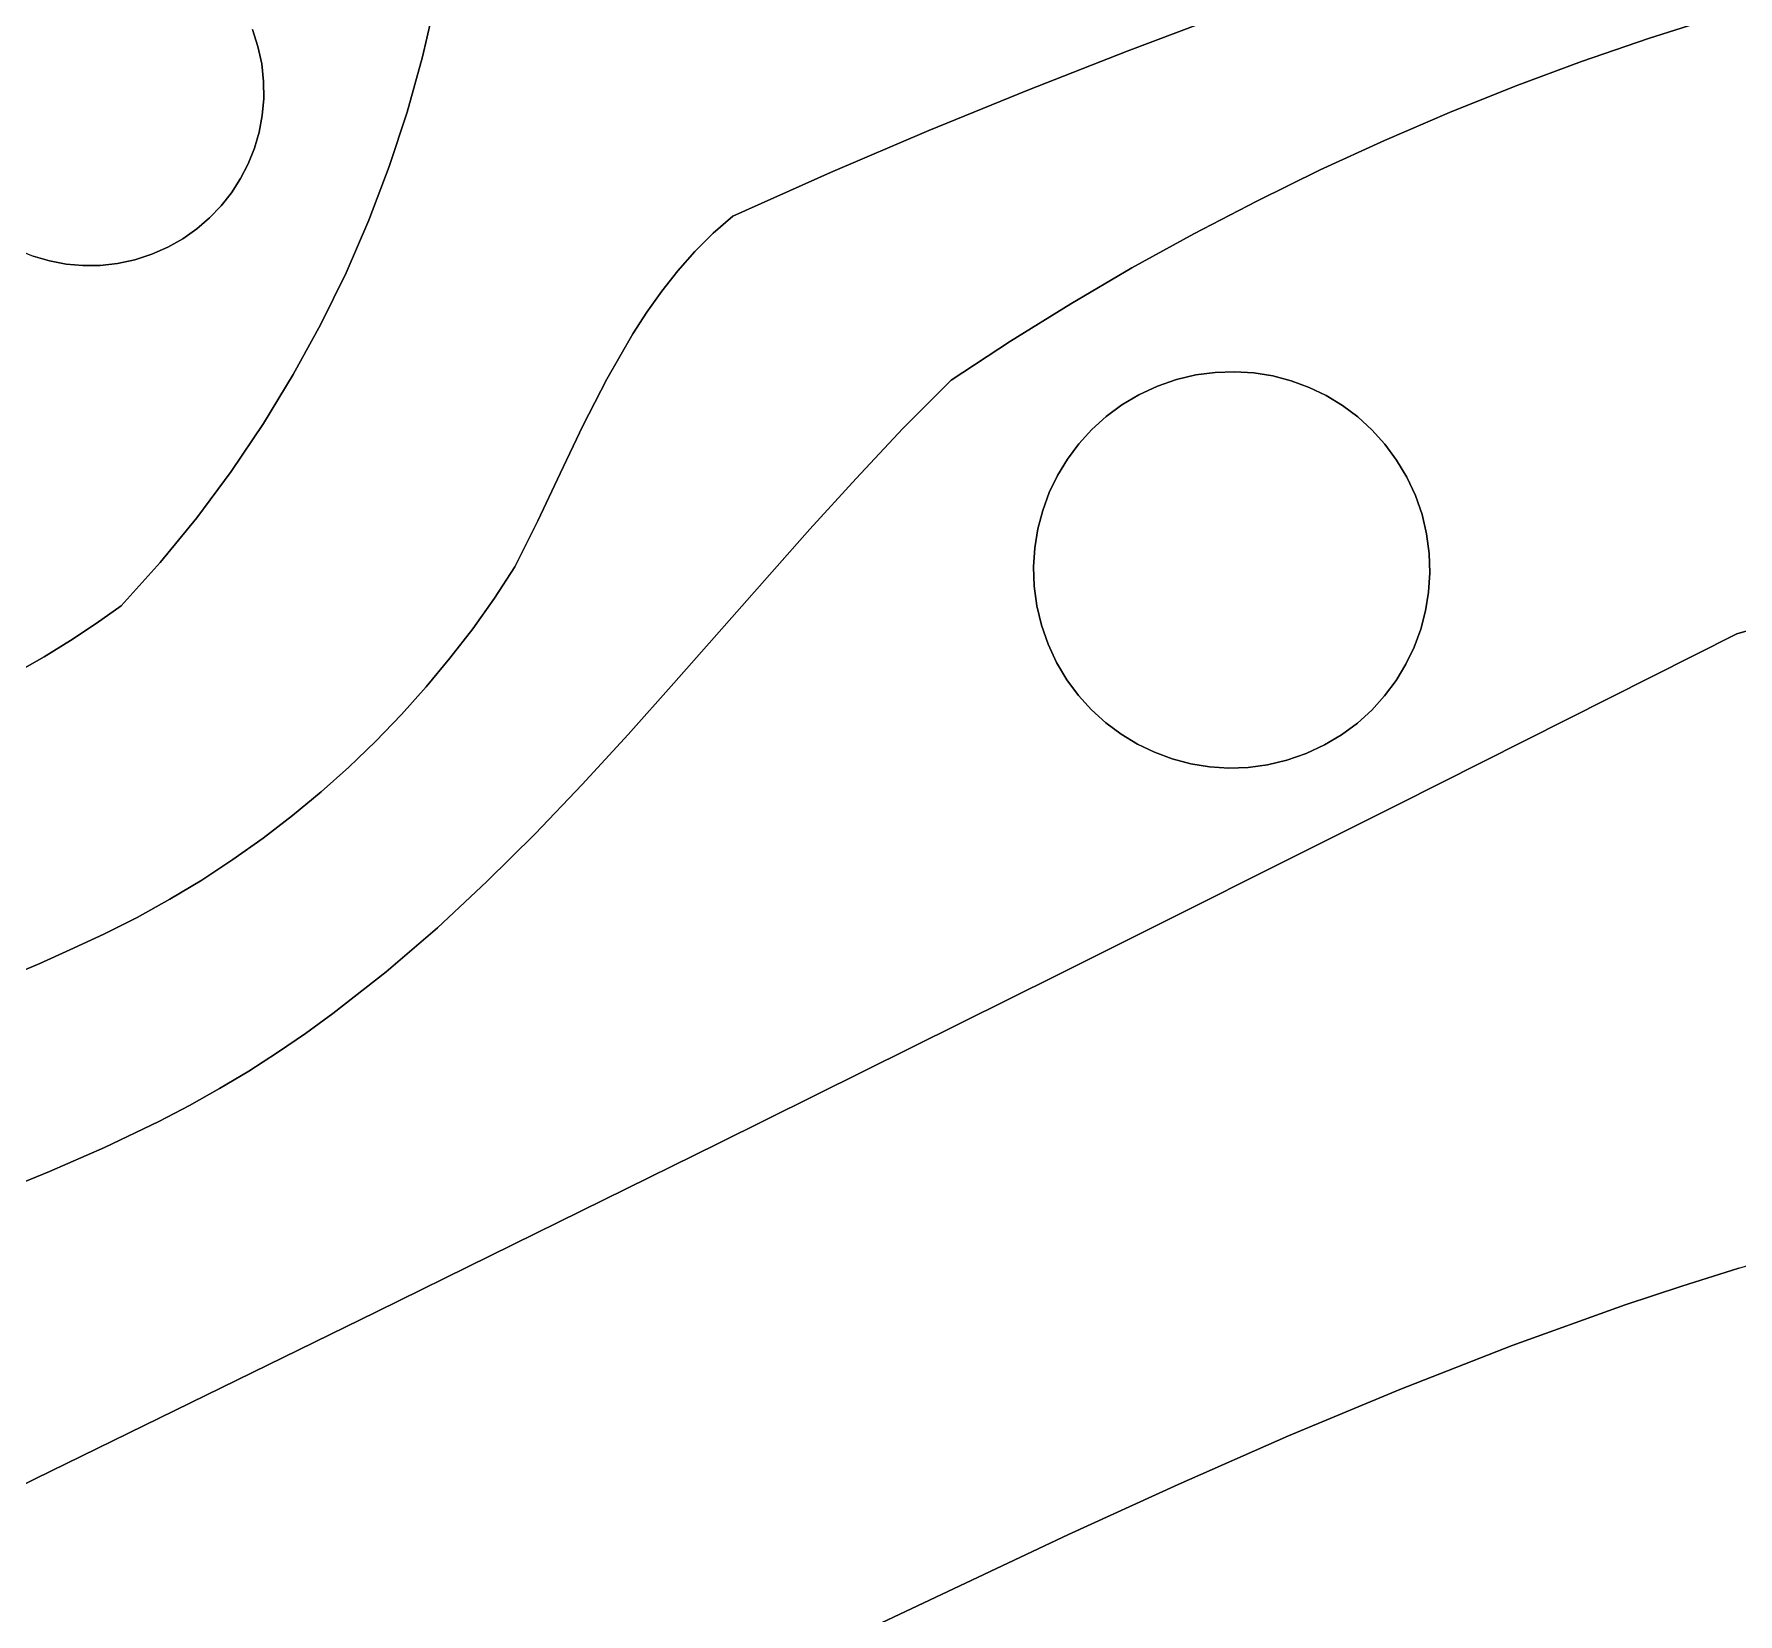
# Model space of a CAD drawing. Header units: inches. Extents: x 37.5 to 70.3, y 17.4 to 61.6.
# Drawn here: x 48.624 to 52.208, y 29.036 to 32.358 of the extents above; entities that cross this region are included whole.
import ezdxf

# ---------------------------------------------------------------- set-up
doc = ezdxf.new("R2010")
doc.units = ezdxf.units.IN
doc.layers.add('SURFACES_FOR_SKETCHUP', color=7, linetype='Continuous')

msp = doc.modelspace()

# ---------------------------------------------------------------- linework, layer by layer
at = {"layer": 'SURFACES_FOR_SKETCHUP'}
for points, invisible_edges in [([(50.6091, 33.0571), (50.9234, 32.322), (50.7514, 33.1019)], 3), ([(51.1339, 32.4008), (50.7514, 33.1019), (50.9234, 32.322)], 3), ([(50.5379, 33.0378), (50.9234, 32.322), (50.6091, 33.0571)], 3), ([(50.3255, 32.9973), (50.5062, 32.1549), (50.3959, 33.0075)], 3), ([(50.3959, 33.0075), (50.7142, 32.2401), (50.4668, 33.0212)], 3), ([(50.7142, 32.2401), (50.3959, 33.0075), (50.5062, 32.1549)], 3), ([(50.4668, 33.0212), (50.7142, 32.2401), (50.5379, 33.0378)], 3), ([(50.9234, 32.322), (50.5379, 33.0378), (50.7142, 32.2401)], 3), ([(50.2994, 32.0665), (50.1862, 32.9886), (49.4902, 32.5468)], 11), ([(50.1862, 32.9886), (50.5062, 32.1549), (50.2555, 32.9909)], 3), ([(50.5062, 32.1549), (50.1862, 32.9886), (50.2994, 32.0665)], 3), ([(50.2555, 32.9909), (50.5062, 32.1549), (50.3255, 32.9973)], 3), ([(51.7718, 32.6174), (52.0197, 32.3483), (51.9866, 32.6831)], 3), ([(52.1616, 32.3932), (51.9866, 32.6831), (52.0197, 32.3483)], 3), ([(51.5581, 32.5485), (51.7395, 32.2481), (51.7718, 32.6174)], 3), ([(51.8789, 32.2999), (51.7718, 32.6174), (51.7395, 32.2481)], 3), ([(52.0197, 32.3483), (51.7718, 32.6174), (51.8789, 32.2999)], 3), ([(48.425, 32.4195), (48.559, 31.9197), (48.6471, 32.59)], 11), ([(48.559, 31.9197), (48.8367, 31.8833), (48.6471, 32.59)], 11), ([(49.0588, 32.0538), (48.6471, 32.59), (48.8367, 31.8833)], 11), ([(49.0953, 32.3314), (48.9248, 32.5536), (48.6471, 32.59)], 11), ([(49.0953, 32.3314), (48.6471, 32.59), (49.0588, 32.0538)], 11), ([(48.9248, 32.5536), (49.0953, 32.3314), (48.9543, 32.5346)], 3), ([(49.4685, 32.4277), (50.0939, 31.9749), (49.4902, 32.5468)], 3), ([(50.2994, 32.0665), (49.4902, 32.5468), (50.0939, 31.9749)], 3), ([(51.3454, 32.4762), (51.6014, 32.1928), (51.5581, 32.5485)], 3), ([(51.7395, 32.2481), (51.5581, 32.5485), (51.6014, 32.1928)], 3), ([(49.0953, 32.3314), (49.0838, 32.3671), (48.9543, 32.5346)], 10), ([(51.1339, 32.4008), (51.3295, 32.0721), (51.3454, 32.4762)], 3), ([(51.4647, 32.1341), (51.3454, 32.4762), (51.3295, 32.0721)], 3), ([(51.6014, 32.1928), (51.3454, 32.4762), (51.4647, 32.1341)], 3), ([(52.1616, 32.3932), (52.6232, 32.0334), (52.3047, 32.4346)], 3), ([(49.4685, 32.4277), (49.0838, 32.3671), (49.4414, 32.3099)], 3), ([(49.4414, 32.3099), (50.0939, 31.9749), (49.4685, 32.4277)], 3), ([(50.9234, 32.322), (51.1958, 32.0067), (51.1339, 32.4008)], 3), ([(51.3295, 32.0721), (51.1339, 32.4008), (51.1958, 32.0067)], 3), ([(49.0953, 32.3314), (49.4414, 32.3099), (49.0838, 32.3671)], 3), ([(52.0197, 32.3483), (52.6177, 31.9931), (52.1616, 32.3932)], 3), ([(52.6232, 32.0334), (52.1616, 32.3932), (52.6177, 31.9931)], 3), ([(49.0588, 32.0538), (49.0749, 32.085), (49.0953, 32.3314)], 10), ([(49.1032, 32.2948), (49.0953, 32.3314), (49.0749, 32.085)], 10), ([(49.1032, 32.2948), (49.4414, 32.3099), (49.0953, 32.3314)], 3), ([(51.8789, 32.2999), (52.6185, 31.9109), (52.0197, 32.3483)], 3), ([(52.6161, 31.9522), (52.0197, 32.3483), (52.6185, 31.9109)], 3), ([(52.6177, 31.9931), (52.0197, 32.3483), (52.6161, 31.9522)], 3), ([(49.0749, 32.085), (49.0879, 32.1177), (49.1032, 32.2948)], 10), ([(49.0879, 32.1177), (49.0978, 32.1515), (49.1032, 32.2948)], 10), ([(49.1032, 32.2948), (49.0978, 32.1515), (49.1072, 32.2583)], 3), ([(49.1072, 32.2583), (49.4414, 32.3099), (49.1032, 32.2948)], 3), ([(49.4414, 32.3099), (49.1072, 32.2583), (49.409, 32.1937)], 3), ([(49.409, 32.1937), (50.0142, 31.9003), (49.4414, 32.3099)], 3), ([(50.0527, 31.9388), (49.4414, 32.3099), (50.0142, 31.9003)], 3), ([(50.0939, 31.9749), (49.4414, 32.3099), (50.0527, 31.9388)], 3), ([(50.7142, 32.2401), (50.9334, 31.8659), (50.9234, 32.322)], 3), ([(51.0638, 31.9379), (50.9234, 32.322), (50.9334, 31.8659)], 3), ([(51.1958, 32.0067), (50.9234, 32.322), (51.0638, 31.9379)], 3), ([(52.6252, 31.8694), (51.8789, 32.2999), (51.5115, 31.4262)], 11), ([(51.8789, 32.2999), (51.7395, 32.2481), (51.5115, 31.4262)], 10), ([(52.6185, 31.9109), (51.8789, 32.2999), (52.6252, 31.8694)], 3), ([(49.1044, 32.1864), (49.1072, 32.2583), (49.0978, 32.1515)], 3), ([(49.1044, 32.1864), (49.1076, 32.2221), (49.1072, 32.2583)], 8), ([(49.1076, 32.2221), (49.409, 32.1937), (49.1072, 32.2583)], 3), ([(49.1076, 32.2221), (49.1044, 32.1864), (49.409, 32.1937)], 10), ([(50.5062, 32.1549), (50.8047, 31.7905), (50.7142, 32.2401)], 3), ([(50.9334, 31.8659), (50.7142, 32.2401), (50.8047, 31.7905)], 3), ([(51.4656, 31.4953), (51.4901, 31.4621), (51.7395, 32.2481)], 10), ([(51.7395, 32.2481), (51.6014, 32.1928), (51.4656, 31.4953)], 10), ([(51.4901, 31.4621), (51.5115, 31.4262), (51.7395, 32.2481)], 10), ([(49.1044, 32.1864), (49.0978, 32.1515), (49.3714, 32.0791)], 10), ([(49.3714, 32.0791), (49.409, 32.1937), (49.1044, 32.1864)], 10), ([(49.3714, 32.0791), (49.9448, 31.8171), (49.409, 32.1937)], 3), ([(49.9783, 31.8597), (49.409, 32.1937), (49.9448, 31.8171)], 3), ([(50.0142, 31.9003), (49.409, 32.1937), (49.9783, 31.8597)], 3), ([(51.6014, 32.1928), (51.4647, 32.1341), (51.4382, 31.5255)], 10), ([(51.4382, 31.5255), (51.4656, 31.4953), (51.6014, 32.1928)], 10), ([(49.0978, 32.1515), (49.0879, 32.1177), (49.3714, 32.0791)], 10), ([(50.5062, 32.1549), (50.2994, 32.0665), (50.6779, 31.712)], 10), ([(50.8047, 31.7905), (50.5062, 32.1549), (50.6779, 31.712)], 3), ([(49.0749, 32.085), (49.3285, 31.9665), (49.0879, 32.1177)], 3), ([(49.3285, 31.9665), (49.3714, 32.0791), (49.0879, 32.1177)], 10), ([(51.4647, 32.1341), (51.3295, 32.0721), (51.3761, 31.5767)], 10), ([(51.3761, 31.5767), (51.4083, 31.5527), (51.4647, 32.1341)], 10), ([(51.4083, 31.5527), (51.4382, 31.5255), (51.4647, 32.1341)], 10), ([(49.0588, 32.0538), (49.3285, 31.9665), (49.0749, 32.085)], 3), ([(49.3285, 31.9665), (49.8836, 31.7271), (49.3714, 32.0791)], 3), ([(49.9133, 31.7728), (49.3714, 32.0791), (49.8836, 31.7271)], 3), ([(49.9448, 31.8171), (49.3714, 32.0791), (49.9133, 31.7728)], 3), ([(51.3295, 32.0721), (51.1958, 32.0067), (51.2683, 31.6286)], 10), ([(51.2683, 31.6286), (51.3058, 31.6147), (51.3295, 32.0721)], 10), ([(51.3058, 31.6147), (51.3418, 31.5974), (51.3295, 32.0721)], 10), ([(51.3418, 31.5974), (51.3761, 31.5767), (51.3295, 32.0721)], 10), ([(49.0588, 32.0538), (48.8367, 31.8833), (49.0398, 32.0242)], 3), ([(49.0398, 32.0242), (49.2806, 31.856), (49.0588, 32.0538)], 3), ([(49.3285, 31.9665), (49.0588, 32.0538), (49.2806, 31.856)], 3), ([(50.2994, 32.0665), (50.0939, 31.9749), (50.5529, 31.6302)], 10), ([(50.6779, 31.712), (50.2994, 32.0665), (50.5529, 31.6302)], 3), ([(48.8367, 31.8833), (48.8723, 31.8948), (49.0398, 32.0242)], 10), ([(49.0398, 32.0242), (48.8723, 31.8948), (49.0181, 31.9966)], 3), ([(49.0398, 32.0242), (49.0181, 31.9966), (49.2806, 31.856)], 10), ([(51.1958, 32.0067), (51.0638, 31.9379), (51.1898, 31.6452)], 10), ([(51.1898, 31.6452), (51.2295, 31.6388), (51.1958, 32.0067)], 10), ([(51.2295, 31.6388), (51.2683, 31.6286), (51.1958, 32.0067)], 10), ([(49.0181, 31.9966), (48.8723, 31.8948), (48.9937, 31.9711)], 3), ([(48.8723, 31.8948), (48.906, 31.9095), (48.9937, 31.9711)], 10), ([(48.9668, 31.9479), (48.9937, 31.9711), (48.906, 31.9095)], 10), ([(48.9937, 31.9711), (48.9668, 31.9479), (49.2276, 31.7477)], 10), ([(49.0181, 31.9966), (48.9937, 31.9711), (49.2806, 31.856)], 10), ([(49.2806, 31.856), (48.9937, 31.9711), (49.2276, 31.7477)], 3), ([(49.2806, 31.856), (49.8289, 31.632), (49.3285, 31.9665)], 3), ([(49.8836, 31.7271), (49.3285, 31.9665), (49.8289, 31.632)], 3), ([(50.0527, 31.9388), (50.4518, 31.528), (50.0939, 31.9749)], 3), ([(50.5529, 31.6302), (50.0939, 31.9749), (50.4518, 31.528)], 3), ([(48.906, 31.9095), (48.9375, 31.9273), (48.9668, 31.9479)], 8), ([(48.9668, 31.9479), (48.9375, 31.9273), (49.2276, 31.7477)], 10), ([(50.0142, 31.9003), (50.4518, 31.528), (50.0527, 31.9388)], 3), ([(51.0638, 31.9379), (50.9334, 31.8659), (51.0679, 31.6409)], 10), ([(51.0679, 31.6409), (51.1088, 31.6464), (51.0638, 31.9379)], 10), ([(51.1088, 31.6464), (51.1495, 31.6478), (51.0638, 31.9379)], 10), ([(51.1495, 31.6478), (51.1898, 31.6452), (51.0638, 31.9379)], 10), ([(48.559, 31.9197), (48.5903, 31.9037), (48.8367, 31.8833)], 10), ([(48.5903, 31.9037), (48.6229, 31.8906), (48.8001, 31.8754)], 10), ([(48.8001, 31.8754), (48.8367, 31.8833), (48.5903, 31.9037)], 10), ([(48.8723, 31.8948), (48.8367, 31.8833), (49.1068, 31.5387)], 10), ([(48.906, 31.9095), (48.8723, 31.8948), (49.1696, 31.6419)], 10), ([(49.1068, 31.5387), (49.1696, 31.6419), (48.8723, 31.8948)], 10), ([(48.9375, 31.9273), (48.906, 31.9095), (49.1696, 31.6419)], 10), ([(49.1696, 31.6419), (49.2276, 31.7477), (48.9375, 31.9273)], 10), ([(49.9783, 31.8597), (50.4518, 31.528), (50.0142, 31.9003)], 3), ([(48.6229, 31.8906), (48.3057, 31.5355), (48.6568, 31.8807)], 3), ([(48.6568, 31.8807), (48.3057, 31.5355), (48.6917, 31.8741)], 3), ([(48.313, 31.4951), (48.6917, 31.8741), (48.3057, 31.5355)], 3), ([(48.313, 31.4951), (48.9667, 31.3408), (48.6917, 31.8741)], 11), ([(48.6229, 31.8906), (48.6568, 31.8807), (48.8001, 31.8754)], 10), ([(48.6917, 31.8741), (48.7635, 31.8713), (48.6568, 31.8807)], 3), ([(48.8001, 31.8754), (48.6568, 31.8807), (48.7635, 31.8713)], 3), ([(48.7273, 31.871), (48.6917, 31.8741), (48.9667, 31.3408)], 10), ([(48.6917, 31.8741), (48.7273, 31.871), (48.7635, 31.8713)], 8), ([(48.7635, 31.8713), (48.7273, 31.871), (48.9667, 31.3408)], 10), ([(48.8001, 31.8754), (48.7635, 31.8713), (49.0391, 31.4382)], 10), ([(48.9667, 31.3408), (49.0391, 31.4382), (48.7635, 31.8713)], 10), ([(48.8367, 31.8833), (48.8001, 31.8754), (49.1068, 31.5387)], 10), ([(49.0391, 31.4382), (49.1068, 31.5387), (48.8001, 31.8754)], 10), ([(49.9448, 31.8171), (50.3531, 31.4233), (49.9783, 31.8597)], 3), ([(50.4518, 31.528), (49.9783, 31.8597), (50.3531, 31.4233)], 3), ([(50.8047, 31.7905), (50.9869, 31.6173), (50.9334, 31.8659)], 3), ([(51.0272, 31.6313), (51.0679, 31.6409), (50.9334, 31.8659)], 10), ([(51.0272, 31.6313), (50.9334, 31.8659), (50.9869, 31.6173)], 3), ([(52.6252, 31.8694), (51.5115, 31.4262), (52.6363, 31.828)], 3), ([(49.2276, 31.7477), (49.7787, 31.5337), (49.2806, 31.856)], 3), ([(49.8289, 31.632), (49.2806, 31.856), (49.7787, 31.5337)], 3), ([(52.6363, 31.828), (51.5115, 31.4262), (52.2058, 31.0967)], 11), ([(52.3036, 31.1247), (52.6363, 31.828), (52.2058, 31.0967)], 3), ([(49.9133, 31.7728), (50.3531, 31.4233), (49.9448, 31.8171)], 3), ([(50.6779, 31.712), (50.8791, 31.5534), (50.8047, 31.7905)], 3), ([(50.9122, 31.5779), (50.8047, 31.7905), (50.8791, 31.5534)], 3), ([(50.9482, 31.5993), (50.8047, 31.7905), (50.9122, 31.5779)], 3), ([(50.9869, 31.6173), (50.8047, 31.7905), (50.9482, 31.5993)], 3), ([(49.8836, 31.7271), (50.3531, 31.4233), (49.9133, 31.7728)], 3), ([(49.1696, 31.6419), (49.731, 31.434), (49.2276, 31.7477)], 3), ([(49.7787, 31.5337), (49.2276, 31.7477), (49.731, 31.434)], 3), ([(49.8289, 31.632), (50.2561, 31.3167), (49.8836, 31.7271)], 3), ([(50.3531, 31.4233), (49.8836, 31.7271), (50.2561, 31.3167)], 3), ([(50.6779, 31.712), (50.5529, 31.6302), (50.7977, 31.4639)], 10), ([(50.6779, 31.712), (50.7977, 31.4639), (50.8217, 31.4961)], 9), ([(50.6779, 31.712), (50.8217, 31.4961), (50.8489, 31.526)], 9), ([(50.6779, 31.712), (50.8489, 31.526), (50.8791, 31.5534)], 9), ([(49.1068, 31.5387), (49.6841, 31.3345), (49.1696, 31.6419)], 3), ([(49.731, 31.434), (49.1696, 31.6419), (49.6841, 31.3345)], 3), ([(51.2295, 31.6388), (51.1898, 31.6452), (51.0272, 31.6313)], 10), ([(51.0272, 31.6313), (51.1898, 31.6452), (51.0679, 31.6409)], 3), ([(51.1495, 31.6478), (51.0679, 31.6409), (51.1898, 31.6452)], 3), ([(51.1495, 31.6478), (51.1088, 31.6464), (51.0679, 31.6409)], 8), ([(49.7787, 31.5337), (50.2561, 31.3167), (49.8289, 31.632)], 3), ([(50.5529, 31.6302), (50.4518, 31.528), (50.7596, 31.3936)], 10), ([(50.7596, 31.3936), (50.777, 31.4296), (50.5529, 31.6302)], 10), ([(50.777, 31.4296), (50.7977, 31.4639), (50.5529, 31.6302)], 10), ([(50.7596, 31.3936), (50.9869, 31.6173), (50.777, 31.4296)], 3), ([(50.9869, 31.6173), (50.7596, 31.3936), (51.3058, 31.6147)], 11), ([(51.3058, 31.6147), (50.7596, 31.3936), (50.9808, 30.8474)], 11), ([(50.9869, 31.6173), (50.9482, 31.5993), (50.777, 31.4296)], 10), ([(51.5269, 31.0686), (51.3058, 31.6147), (50.9808, 30.8474)], 11), ([(51.0272, 31.6313), (50.9869, 31.6173), (51.2683, 31.6286)], 10), ([(51.3058, 31.6147), (51.2683, 31.6286), (50.9869, 31.6173)], 10), ([(51.2683, 31.6286), (51.2295, 31.6388), (51.0272, 31.6313)], 10), ([(51.3058, 31.6147), (51.5295, 31.3875), (51.3418, 31.5974)], 3), ([(51.5295, 31.3875), (51.3058, 31.6147), (51.5269, 31.0686)], 11), ([(50.777, 31.4296), (50.9482, 31.5993), (50.7977, 31.4639)], 3), ([(50.7977, 31.4639), (50.9482, 31.5993), (50.8217, 31.4961)], 3), ([(50.9482, 31.5993), (50.9122, 31.5779), (50.8217, 31.4961)], 10), ([(50.8489, 31.526), (50.8217, 31.4961), (50.9122, 31.5779)], 10), ([(50.9122, 31.5779), (50.8791, 31.5534), (50.8489, 31.526)], 8), ([(51.5295, 31.3875), (51.5115, 31.4262), (51.3418, 31.5974)], 10), ([(51.3418, 31.5974), (51.5115, 31.4262), (51.3761, 31.5767)], 3), ([(51.3761, 31.5767), (51.5115, 31.4262), (51.4083, 31.5527)], 3), ([(49.0391, 31.4382), (49.5926, 31.1714), (49.1068, 31.5387)], 3), ([(49.6359, 31.2372), (49.1068, 31.5387), (49.5926, 31.1714)], 3), ([(49.6841, 31.3345), (49.1068, 31.5387), (49.6359, 31.2372)], 3), ([(51.4382, 31.5255), (51.4083, 31.5527), (51.4901, 31.4621)], 10), ([(51.5115, 31.4262), (51.4901, 31.4621), (51.4083, 31.5527)], 10), ([(49.731, 31.434), (50.1603, 31.2089), (49.7787, 31.5337)], 3), ([(50.2561, 31.3167), (49.7787, 31.5337), (50.1603, 31.2089)], 3), ([(50.4518, 31.528), (50.3531, 31.4233), (50.7356, 31.3173)], 10), ([(50.7356, 31.3173), (50.7458, 31.356), (50.4518, 31.528)], 10), ([(50.7458, 31.356), (50.7596, 31.3936), (50.4518, 31.528)], 10), ([(51.4901, 31.4621), (51.4656, 31.4953), (51.4382, 31.5255)], 8), ([(48.3161, 31.4548), (48.8896, 31.2465), (48.313, 31.4951)], 3), ([(48.9667, 31.3408), (48.313, 31.4951), (48.8896, 31.2465)], 3), ([(48.3161, 31.4548), (48.3153, 31.4148), (48.8896, 31.2465)], 10), ([(48.9667, 31.3408), (49.4992, 31.0452), (49.0391, 31.4382)], 3), ([(49.547, 31.1073), (49.0391, 31.4382), (49.4992, 31.0452)], 3), ([(49.5926, 31.1714), (49.0391, 31.4382), (49.547, 31.1073)], 3), ([(49.6841, 31.3345), (50.1603, 31.2089), (49.731, 31.434)], 3), ([(48.3153, 31.4148), (48.3106, 31.3754), (48.755, 31.118)], 10), ([(48.8079, 31.1555), (48.8896, 31.2465), (48.3153, 31.4148)], 10), ([(48.755, 31.118), (48.8079, 31.1555), (48.3153, 31.4148)], 10), ([(50.2561, 31.3167), (50.7266, 31.2373), (50.3531, 31.4233)], 3), ([(50.7266, 31.2373), (50.7292, 31.2776), (50.3531, 31.4233)], 10), ([(50.7292, 31.2776), (50.7356, 31.3173), (50.3531, 31.4233)], 10), ([(50.7596, 31.3936), (50.7458, 31.356), (50.7571, 31.0747)], 10), ([(50.7571, 31.0747), (50.9808, 30.8474), (50.7596, 31.3936)], 11), ([(51.5295, 31.3875), (52.2058, 31.0967), (51.5115, 31.4262)], 3), ([(48.3106, 31.3754), (48.3021, 31.3369), (48.701, 31.0824)], 10), ([(48.701, 31.0824), (48.755, 31.118), (48.3106, 31.3754)], 10), ([(50.7458, 31.356), (50.7356, 31.3173), (50.7431, 31.115)], 10), ([(50.7431, 31.115), (50.7571, 31.0747), (50.7458, 31.356)], 10), ([(51.5269, 31.0686), (51.5408, 31.1061), (51.5295, 31.3875)], 10), ([(51.5435, 31.3472), (52.2058, 31.0967), (51.5295, 31.3875)], 3), ([(51.5435, 31.3472), (51.5295, 31.3875), (51.5408, 31.1061)], 10), ([(48.3021, 31.3369), (48.2901, 31.2995), (48.646, 31.0485)], 10), ([(48.646, 31.0485), (48.701, 31.0824), (48.3021, 31.3369)], 10), ([(48.8896, 31.2465), (49.3969, 30.9267), (48.9667, 31.3408)], 3), ([(49.4491, 30.9849), (48.9667, 31.3408), (49.3969, 30.9267)], 3), ([(49.4992, 31.0452), (48.9667, 31.3408), (49.4491, 30.9849)], 3), ([(49.6359, 31.2372), (49.9698, 30.9925), (49.6841, 31.3345)], 3), ([(50.1603, 31.2089), (49.6841, 31.3345), (49.9698, 30.9925)], 3), ([(51.5408, 31.1061), (51.551, 31.1449), (51.5435, 31.3472)], 10), ([(51.5531, 31.3065), (52.2058, 31.0967), (51.5435, 31.3472)], 3), ([(51.551, 31.1449), (51.5574, 31.1845), (51.5435, 31.3472)], 10), ([(51.5435, 31.3472), (51.5574, 31.1845), (51.5531, 31.3065)], 3), ([(48.59, 31.0165), (48.646, 31.0485), (48.2901, 31.2995)], 10), ([(50.1603, 31.2089), (50.7431, 31.115), (50.2561, 31.3167)], 3), ([(50.728, 31.1966), (50.2561, 31.3167), (50.7334, 31.1557)], 3), ([(50.7266, 31.2373), (50.2561, 31.3167), (50.728, 31.1966)], 3), ([(50.7334, 31.1557), (50.2561, 31.3167), (50.7431, 31.115)], 3), ([(50.7356, 31.3173), (50.7292, 31.2776), (50.7431, 31.115)], 10), ([(51.5586, 31.2656), (52.2058, 31.0967), (51.5531, 31.3065)], 3), ([(51.56, 31.2249), (51.5531, 31.3065), (51.5574, 31.1845)], 3), ([(51.56, 31.2249), (51.5586, 31.2656), (51.5531, 31.3065)], 8), ([(50.7266, 31.2373), (50.7334, 31.1557), (50.7292, 31.2776)], 3), ([(50.7431, 31.115), (50.7292, 31.2776), (50.7334, 31.1557)], 3), ([(51.56, 31.2249), (52.2058, 31.0967), (51.5586, 31.2656)], 3), ([(48.8079, 31.1555), (49.2864, 30.8163), (48.8896, 31.2465)], 3), ([(49.3969, 30.9267), (48.8896, 31.2465), (49.3427, 30.8705)], 3), ([(49.3427, 30.8705), (48.8896, 31.2465), (49.2864, 30.8163)], 3), ([(49.5926, 31.1714), (49.9698, 30.9925), (49.6359, 31.2372)], 3), ([(50.7266, 31.2373), (50.728, 31.1966), (50.7334, 31.1557)], 8), ([(51.5574, 31.1845), (52.2058, 31.0967), (51.56, 31.2249)], 3), ([(49.9698, 30.9925), (50.7751, 31.036), (50.1603, 31.2089)], 3), ([(50.7431, 31.115), (50.1603, 31.2089), (50.7571, 31.0747)], 3), ([(50.7571, 31.0747), (50.1603, 31.2089), (50.7751, 31.036)], 3), ([(51.551, 31.1449), (52.2058, 31.0967), (51.5574, 31.1845)], 3), ([(48.755, 31.118), (49.1061, 30.667), (48.8079, 31.1555)], 3), ([(49.2864, 30.8163), (48.8079, 31.1555), (49.2282, 30.7644)], 3), ([(49.1681, 30.7146), (48.8079, 31.1555), (49.1061, 30.667)], 3), ([(49.2282, 30.7644), (48.8079, 31.1555), (49.1681, 30.7146)], 3), ([(49.547, 31.1073), (49.8739, 30.8852), (49.5926, 31.1714)], 3), ([(49.9698, 30.9925), (49.5926, 31.1714), (49.8739, 30.8852)], 3), ([(51.5408, 31.1061), (52.2058, 31.0967), (51.551, 31.1449)], 3), ([(48.701, 31.0824), (49.0424, 30.6218), (48.755, 31.118)], 3), ([(49.1061, 30.667), (48.755, 31.118), (49.0424, 30.6218)], 3), ([(49.4992, 31.0452), (49.7769, 30.7795), (49.547, 31.1073)], 3), ([(49.8739, 30.8852), (49.547, 31.1073), (49.7769, 30.7795)], 3), ([(51.5269, 31.0686), (52.2058, 31.0967), (51.5408, 31.1061)], 3), ([(52.3036, 31.1247), (52.2058, 31.0967), (52.5724, 29.8621)], 10), ([(48.646, 31.0485), (48.977, 30.5789), (48.701, 31.0824)], 3), ([(49.0424, 30.6218), (48.701, 31.0824), (48.977, 30.5789)], 3), ([(50.7571, 31.0747), (50.7751, 31.036), (50.9448, 30.8648)], 10), ([(50.9808, 30.8474), (50.7571, 31.0747), (50.9448, 30.8648)], 3), ([(51.2997, 30.8449), (51.5269, 31.0686), (50.9808, 30.8474)], 11), ([(51.5269, 31.0686), (51.2997, 30.8449), (51.5096, 31.0326)], 3), ([(52.2058, 31.0967), (51.5096, 31.0326), (51.492, 30.7373)], 3), ([(51.492, 30.7373), (52.3303, 29.7984), (52.2058, 31.0967)], 3), ([(51.5096, 31.0326), (52.2058, 31.0967), (51.5269, 31.0686)], 3), ([(52.4511, 29.8315), (52.5724, 29.8621), (52.2058, 31.0967)], 10), ([(52.3303, 29.7984), (52.4511, 29.8315), (52.2058, 31.0967)], 10), ([(48.59, 31.0165), (48.91, 30.5384), (48.646, 31.0485)], 3), ([(48.977, 30.5789), (48.646, 31.0485), (48.91, 30.5384)], 3), ([(49.4491, 30.9849), (49.7769, 30.7795), (49.4992, 31.0452)], 3), ([(50.7751, 31.036), (49.9698, 30.9925), (50.7965, 31)], 3), ([(50.9105, 30.8855), (50.7751, 31.036), (50.8783, 30.9095)], 3), ([(50.9448, 30.8648), (50.7751, 31.036), (50.9105, 30.8855)], 3), ([(50.7751, 31.036), (50.7965, 31), (50.8783, 30.9095)], 10), ([(51.2997, 30.8449), (51.3384, 30.8629), (51.5096, 31.0326)], 10), ([(51.5096, 31.0326), (51.3384, 30.8629), (51.4889, 30.9983)], 3), ([(51.4889, 30.9983), (51.492, 30.7373), (51.5096, 31.0326)], 3), ([(48.59, 31.0165), (48.5331, 30.9862), (48.8413, 30.5004)], 10), ([(48.8413, 30.5004), (48.91, 30.5384), (48.59, 31.0165)], 10), ([(49.9698, 30.9925), (50.7773, 30.3798), (50.7965, 31)], 11), ([(50.821, 30.9669), (50.7965, 31), (50.7773, 30.3798)], 10), ([(50.8483, 30.9367), (50.8783, 30.9095), (50.7965, 31)], 10), ([(50.7965, 31), (50.821, 30.9669), (50.8483, 30.9367)], 8), ([(51.4889, 30.9983), (51.3384, 30.8629), (51.4649, 30.9661)], 3), ([(51.4649, 30.9661), (51.492, 30.7373), (51.4889, 30.9983)], 3), ([(48.5331, 30.9862), (48.4753, 30.9579), (48.7712, 30.4649)], 10), ([(48.7712, 30.4649), (48.8413, 30.5004), (48.5331, 30.9862)], 10), ([(49.3969, 30.9267), (49.678, 30.6761), (49.4491, 30.9849)], 3), ([(49.7769, 30.7795), (49.4491, 30.9849), (49.678, 30.6761)], 3), ([(49.8739, 30.8852), (50.7773, 30.3798), (49.9698, 30.9925)], 3), ([(50.8483, 30.9367), (50.821, 30.9669), (50.7773, 30.3798)], 10), ([(51.3384, 30.8629), (51.3743, 30.8843), (51.4649, 30.9661)], 10), ([(51.4377, 30.9361), (51.4649, 30.9661), (51.3743, 30.8843)], 10), ([(51.4377, 30.9361), (51.492, 30.7373), (51.4649, 30.9661)], 3), ([(48.3571, 30.9067), (48.6368, 30.4035), (48.4166, 30.9314)], 3), ([(48.4166, 30.9314), (48.6996, 30.432), (48.4753, 30.9579)], 3), ([(48.6996, 30.432), (48.4166, 30.9314), (48.6368, 30.4035)], 3), ([(48.6996, 30.432), (48.7712, 30.4649), (48.4753, 30.9579)], 10), ([(49.3427, 30.8705), (49.678, 30.6761), (49.3969, 30.9267)], 3), ([(50.8783, 30.9095), (50.8483, 30.9367), (50.7773, 30.3798)], 10), ([(51.3743, 30.8843), (51.4075, 30.9088), (51.4377, 30.9361)], 8), ([(51.4075, 30.9088), (51.492, 30.7373), (51.4377, 30.9361)], 3), ([(48.6368, 30.4035), (48.3571, 30.9067), (48.5732, 30.377)], 3), ([(50.9105, 30.8855), (50.8783, 30.9095), (50.7773, 30.3798)], 10), ([(51.3743, 30.8843), (51.492, 30.7373), (51.4075, 30.9088)], 3), ([(49.2864, 30.8163), (49.5768, 30.5755), (49.3427, 30.8705)], 3), ([(49.678, 30.6761), (49.3427, 30.8705), (49.5768, 30.5755)], 3), ([(49.7769, 30.7795), (50.0615, 30.0244), (49.8739, 30.8852)], 3), ([(50.7773, 30.3798), (49.8739, 30.8852), (50.0615, 30.0244)], 3), ([(50.9448, 30.8648), (50.9105, 30.8855), (50.7773, 30.3798)], 10), ([(50.9808, 30.8474), (50.9448, 30.8648), (50.7773, 30.3798)], 10), ([(51.2997, 30.8449), (51.492, 30.7373), (51.3384, 30.8629)], 3), ([(51.3384, 30.8629), (51.492, 30.7373), (51.3743, 30.8843)], 3), ([(51.0183, 30.8336), (50.9808, 30.8474), (50.7773, 30.3798)], 10), ([(51.0571, 30.8234), (51.0183, 30.8336), (50.7773, 30.3798)], 10), ([(51.0967, 30.817), (51.0571, 30.8234), (50.7773, 30.3798)], 10), ([(50.9808, 30.8474), (51.0183, 30.8336), (51.2997, 30.8449)], 10), ([(51.2594, 30.8309), (51.2997, 30.8449), (51.0183, 30.8336)], 10), ([(51.0183, 30.8336), (51.0571, 30.8234), (51.2594, 30.8309)], 10), ([(51.0571, 30.8234), (51.0967, 30.817), (51.2594, 30.8309)], 10), ([(51.2594, 30.8309), (51.0967, 30.817), (51.2187, 30.8212)], 3), ([(51.1371, 30.8144), (51.2187, 30.8212), (51.0967, 30.817)], 3), ([(51.1371, 30.8144), (51.1778, 30.8158), (51.2187, 30.8212)], 8), ([(51.2187, 30.8212), (51.1778, 30.8158), (51.492, 30.7373)], 10), ([(51.2594, 30.8309), (51.2187, 30.8212), (51.492, 30.7373)], 10), ([(51.2594, 30.8309), (51.492, 30.7373), (51.2997, 30.8449)], 3), ([(49.2282, 30.7644), (49.4726, 30.4785), (49.2864, 30.8163)], 3), ([(49.5768, 30.5755), (49.2864, 30.8163), (49.4726, 30.4785)], 3), ([(51.1371, 30.8144), (51.0967, 30.817), (50.7773, 30.3798)], 10), ([(51.1371, 30.8144), (50.7773, 30.3798), (51.1778, 30.8158)], 3), ([(51.492, 30.7373), (51.1778, 30.8158), (50.7773, 30.3798)], 3), ([(49.1681, 30.7146), (49.4726, 30.4785), (49.2282, 30.7644)], 3), ([(49.678, 30.6761), (50.0615, 30.0244), (49.7769, 30.7795)], 3), ([(49.1061, 30.667), (49.3649, 30.3858), (49.1681, 30.7146)], 3), ([(49.4726, 30.4785), (49.1681, 30.7146), (49.3649, 30.3858)], 3), ([(50.7773, 30.3798), (51.4971, 29.5077), (51.492, 30.7373)], 3), ([(52.3303, 29.7984), (51.492, 30.7373), (52.2099, 29.7629)], 3), ([(51.733, 29.5998), (51.492, 30.7373), (51.4971, 29.5077)], 3), ([(51.9706, 29.6853), (51.492, 30.7373), (51.733, 29.5998)], 3), ([(52.09, 29.7252), (51.492, 30.7373), (51.9706, 29.6853)], 3), ([(52.2099, 29.7629), (51.492, 30.7373), (52.09, 29.7252)], 3), ([(49.5768, 30.5755), (50.0615, 30.0244), (49.678, 30.6761)], 3), ([(49.0424, 30.6218), (49.2531, 30.2981), (49.1061, 30.667)], 3), ([(49.3649, 30.3858), (49.1061, 30.667), (49.2531, 30.2981)], 3), ([(48.977, 30.5789), (49.2531, 30.2981), (49.0424, 30.6218)], 3), ([(48.91, 30.5384), (49.1365, 30.2159), (48.977, 30.5789)], 3), ([(49.2531, 30.2981), (48.977, 30.5789), (49.1954, 30.2563)], 3), ([(49.1954, 30.2563), (48.977, 30.5789), (49.1365, 30.2159)], 3), ([(49.4726, 30.4785), (50.0615, 30.0244), (49.5768, 30.5755)], 3), ([(48.8413, 30.5004), (49.0763, 30.1772), (48.91, 30.5384)], 3), ([(49.1365, 30.2159), (48.91, 30.5384), (49.0763, 30.1772)], 3), ([(48.7712, 30.4649), (49.0147, 30.1402), (48.8413, 30.5004)], 3), ([(49.0763, 30.1772), (48.8413, 30.5004), (49.0147, 30.1402)], 3), ([(48.7712, 30.4649), (48.6996, 30.432), (48.8869, 30.0714)], 10), ([(49.0147, 30.1402), (48.7712, 30.4649), (48.9516, 30.1048)], 3), ([(48.8869, 30.0714), (48.9516, 30.1048), (48.7712, 30.4649)], 10), ([(49.3649, 30.3858), (50.0615, 30.0244), (49.4726, 30.4785)], 3), ([(48.6996, 30.432), (48.6368, 30.4035), (48.8869, 30.0714)], 10), ([(48.6368, 30.4035), (48.5732, 30.377), (48.7725, 30.0168)], 10), ([(48.7725, 30.0168), (48.8869, 30.0714), (48.6368, 30.4035)], 10), ([(48.509, 30.3525), (48.444, 30.3302), (48.6569, 29.9661)], 10), ([(48.5732, 30.377), (48.509, 30.3525), (48.6569, 29.9661)], 10), ([(48.6569, 29.9661), (48.7725, 30.0168), (48.5732, 30.377)], 10), ([(49.2531, 30.2981), (49.3447, 29.671), (49.3649, 30.3858)], 3), ([(50.0615, 30.0244), (49.3649, 30.3858), (49.3447, 29.671)], 3), ([(50.0615, 30.0244), (50.7997, 29.2026), (50.7773, 30.3798)], 3), ([(51.0305, 29.3079), (50.7773, 30.3798), (50.7997, 29.2026)], 3), ([(51.4971, 29.5077), (50.7773, 30.3798), (51.2629, 29.41)], 3), ([(51.2629, 29.41), (50.7773, 30.3798), (51.0305, 29.3079)], 3), ([(48.5402, 29.9184), (48.6569, 29.9661), (48.444, 30.3302)], 10), ([(49.1954, 30.2563), (49.3447, 29.671), (49.2531, 30.2981)], 3), ([(49.1365, 30.2159), (49.3447, 29.671), (49.1954, 30.2563)], 3), ([(49.0763, 30.1772), (49.3447, 29.671), (49.1365, 30.2159)], 3), ([(49.0147, 30.1402), (49.3447, 29.671), (49.0763, 30.1772)], 3), ([(48.9516, 30.1048), (49.3447, 29.671), (49.0147, 30.1402)], 3), ([(48.8869, 30.0714), (49.3447, 29.671), (48.9516, 30.1048)], 3), ([(48.7725, 30.0168), (49.3447, 29.671), (48.8869, 30.0714)], 3), ([(48.6569, 29.9661), (48.627, 29.3196), (48.7725, 30.0168)], 3), ([(49.3447, 29.671), (48.7725, 30.0168), (48.627, 29.3196)], 3), ([(49.3447, 29.671), (50.343, 28.987), (50.0615, 30.0244)], 3), ([(50.7997, 29.2026), (50.0615, 30.0244), (50.343, 28.987)], 3), ([(48.5402, 29.9184), (48.627, 29.3196), (48.6569, 29.9661)], 3), ([(48.4228, 29.8734), (48.627, 29.3196), (48.5402, 29.9184)], 3), ([(48.1863, 29.7883), (48.627, 29.3196), (48.4228, 29.8734)], 3), ([(47.9492, 29.706), (48.627, 29.3196), (48.1863, 29.7883)], 3), ([(52.09, 29.7252), (52.4472, 29.3077), (52.2099, 29.7629)], 3), ([(51.9706, 29.6853), (52.3899, 29.2367), (52.09, 29.7252)], 3), ([(52.4168, 29.2735), (52.09, 29.7252), (52.3899, 29.2367)], 3), ([(52.4472, 29.3077), (52.09, 29.7252), (52.4168, 29.2735)], 3), ([(48.627, 29.3196), (47.9492, 29.706), (47.9083, 28.9702)], 3), ([(48.627, 29.3196), (49.8928, 28.7723), (49.3447, 29.671)], 3), ([(50.343, 28.987), (49.3447, 29.671), (49.8928, 28.7723)], 3), ([(51.733, 29.5998), (52.3473, 29.1562), (51.9706, 29.6853)], 3), ([(52.3667, 29.1975), (51.9706, 29.6853), (52.3473, 29.1562)], 3), ([(52.3899, 29.2367), (51.9706, 29.6853), (52.3667, 29.1975)], 3), ([(51.4971, 29.5077), (52.3137, 29.0233), (51.733, 29.5998)], 3), ([(52.3206, 29.0689), (51.733, 29.5998), (52.3137, 29.0233)], 3), ([(52.3319, 29.1133), (51.733, 29.5998), (52.3206, 29.0689)], 3), ([(52.3473, 29.1562), (51.733, 29.5998), (52.3319, 29.1133)], 3), ([(51.2629, 29.41), (52.3134, 28.93), (51.4971, 29.5077)], 3), ([(52.3112, 28.9769), (51.4971, 29.5077), (52.3134, 28.93)], 3), ([(52.3137, 29.0233), (51.4971, 29.5077), (52.3112, 28.9769)], 3), ([(50.9496, 28.1478), (50.9815, 28.1133), (51.2629, 29.41)], 10), ([(51.2629, 29.41), (51.0305, 29.3079), (50.9496, 28.1478)], 10), ([(52.3204, 28.8828), (51.2629, 29.41), (50.9815, 28.1133)], 11), ([(52.3134, 28.93), (51.2629, 29.41), (52.3204, 28.8828)], 3), ([(47.9083, 28.9702), (49.8928, 28.7723), (48.627, 29.3196)], 3), ([(51.0305, 29.3079), (50.7997, 29.2026), (50.8371, 28.2298)], 10), ([(50.8371, 28.2298), (50.8771, 28.2062), (51.0305, 29.3079)], 10), ([(50.8771, 28.2062), (50.9147, 28.1788), (51.0305, 29.3079)], 10), ([(50.9147, 28.1788), (50.9496, 28.1478), (51.0305, 29.3079)], 10), ([(50.343, 28.987), (50.6595, 28.2837), (50.7997, 29.2026)], 3), ([(50.6595, 28.2837), (50.7059, 28.2766), (50.7997, 29.2026)], 10), ([(50.7059, 28.2766), (50.7512, 28.2652), (50.7997, 29.2026)], 10), ([(50.7512, 28.2652), (50.795, 28.2496), (50.7997, 29.2026)], 10), ([(50.795, 28.2496), (50.8371, 28.2298), (50.7997, 29.2026)], 10)]:
    msp.add_3dface(points, dxfattribs=dict(at, invisible_edges=invisible_edges))

doc.saveas('drawing.dxf')
